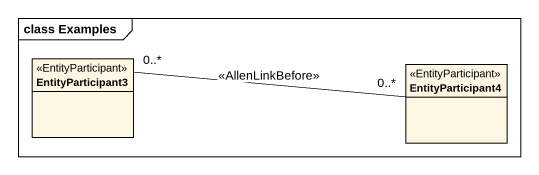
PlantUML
@startuml
mainframe class Examples
hide circle
hide empty members
class EntityParticipant3 <<EntityParticipant>>
class EntityParticipant4 <<EntityParticipant>>
EntityParticipant3 "0..*" -right- "0..*" EntityParticipant4 : <<AllenLinkBefore>>
@enduml
